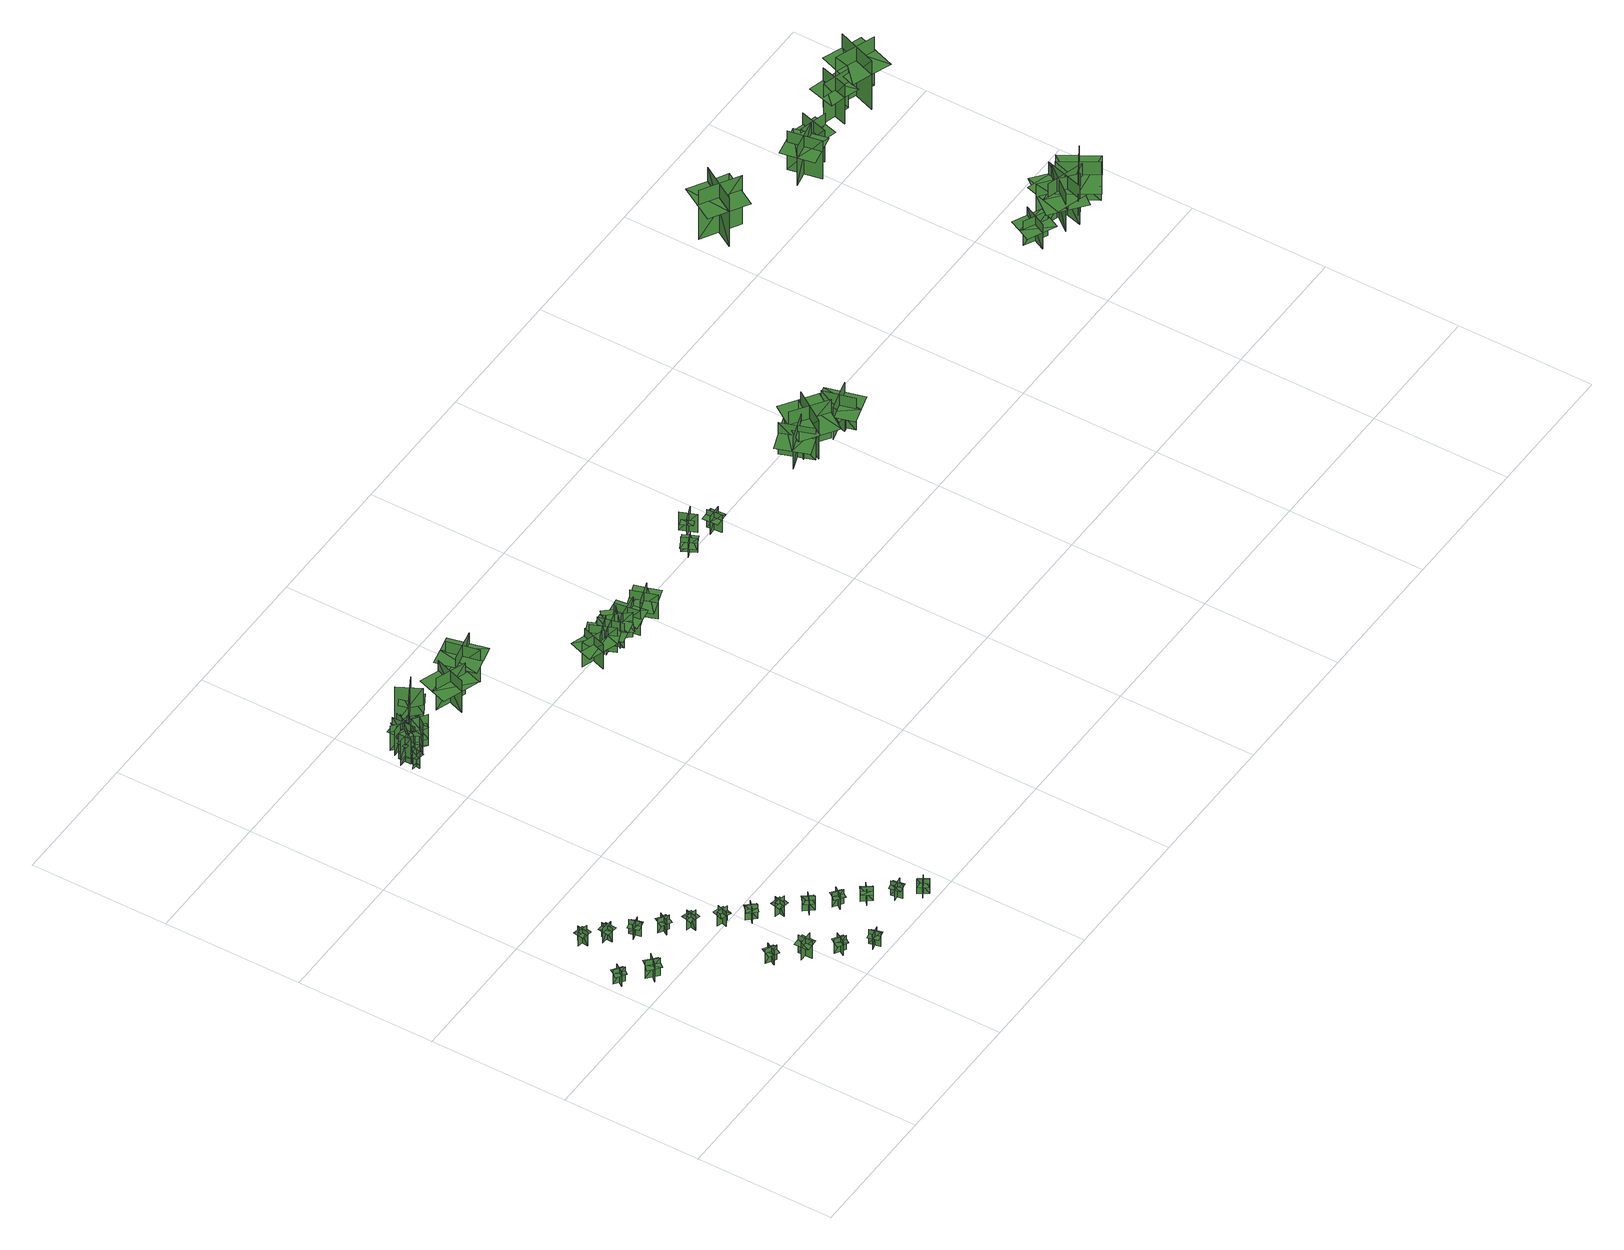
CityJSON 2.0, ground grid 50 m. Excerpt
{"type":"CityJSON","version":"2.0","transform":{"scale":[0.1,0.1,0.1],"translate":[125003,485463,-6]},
"CityObjects":{
"tree1":{"type":"SolitaryVegetationObject","geometry":[{"type":"MultiSurface","lod":"1","boundaries":[[[0,1,2]],[[0,2,3]],[[4,5,6]],[[4,6,7]],[[8,9,10]],[[8,10,11]],[[8,11,12]],[[8,12,13]]]}]},
"tree2":{"type":"SolitaryVegetationObject","geometry":[{"type":"MultiSurface","lod":"1","boundaries":[[[14,15,16]],[[14,16,17]],[[18,19,20]],[[18,20,21]],[[22,23,24]],[[22,24,25]],[[22,25,26]],[[22,26,27]]]}]},
"tree3":{"type":"SolitaryVegetationObject","geometry":[{"type":"MultiSurface","lod":"1","boundaries":[[[28,29,30]],[[28,30,31]],[[32,33,34]],[[32,34,35]],[[36,37,38]],[[36,38,39]],[[36,39,40]],[[36,40,41]]]}]},
"tree4":{"type":"SolitaryVegetationObject","geometry":[{"type":"MultiSurface","lod":"1","boundaries":[[[42,43,44]],[[42,44,45]],[[46,47,48]],[[46,48,49]],[[50,51,52]],[[50,52,53]],[[50,53,54]],[[50,54,55]]]}]},
"tree5":{"type":"SolitaryVegetationObject","geometry":[{"type":"MultiSurface","lod":"1","boundaries":[[[56,57,58]],[[56,58,59]],[[60,61,62]],[[60,62,63]],[[64,65,66]],[[64,66,67]],[[64,67,68]],[[64,68,69]]]}]},
"tree6":{"type":"SolitaryVegetationObject","geometry":[{"type":"MultiSurface","lod":"1","boundaries":[[[70,71,72]],[[70,72,73]],[[74,75,76]],[[74,76,77]],[[78,79,80]],[[78,80,81]],[[78,81,82]],[[78,82,83]]]}]},
"tree7":{"type":"SolitaryVegetationObject","geometry":[{"type":"MultiSurface","lod":"1","boundaries":[[[84,85,86]],[[84,86,87]],[[88,89,90]],[[88,90,91]],[[92,93,94]],[[92,94,95]],[[92,95,96]],[[92,96,97]]]}]},
"tree8":{"type":"SolitaryVegetationObject","geometry":[{"type":"MultiSurface","lod":"1","boundaries":[[[98,99,100]],[[98,100,101]],[[102,103,104]],[[102,104,105]],[[106,107,108]],[[106,108,109]],[[106,109,110]],[[106,110,111]]]}]},
"tree9":{"type":"SolitaryVegetationObject","geometry":[{"type":"MultiSurface","lod":"1","boundaries":[[[112,113,114]],[[112,114,115]],[[116,117,118]],[[116,118,119]],[[120,121,122]],[[120,122,123]],[[120,123,124]],[[120,124,125]]]}]},
"tree10":{"type":"SolitaryVegetationObject","geometry":[{"type":"MultiSurface","lod":"1","boundaries":[[[126,127,128]],[[126,128,129]],[[130,131,132]],[[130,132,133]],[[134,135,136]],[[134,136,137]],[[134,137,138]],[[134,138,139]]]}]},
"tree11":{"type":"SolitaryVegetationObject","geometry":[{"type":"MultiSurface","lod":"1","boundaries":[[[140,141,142]],[[140,142,143]],[[144,145,146]],[[144,146,147]],[[148,149,150]],[[148,150,151]],[[148,151,152]],[[148,152,153]]]}]},
"tree12":{"type":"SolitaryVegetationObject","geometry":[{"type":"MultiSurface","lod":"1","boundaries":[[[154,155,156]],[[154,156,157]],[[158,159,160]],[[158,160,161]],[[162,163,164]],[[162,164,165]],[[162,165,166]],[[162,166,167]]]}]},
"tree13":{"type":"SolitaryVegetationObject","geometry":[{"type":"MultiSurface","lod":"1","boundaries":[[[168,169,170]],[[168,170,171]],[[172,173,174]],[[172,174,175]],[[176,177,178]],[[176,178,179]],[[176,179,180]],[[176,180,181]]]}]},
"tree14":{"type":"SolitaryVegetationObject","geometry":[{"type":"MultiSurface","lod":"1","boundaries":[[[182,183,184]],[[182,184,185]],[[186,187,188]],[[186,188,189]],[[190,191,192]],[[190,192,193]],[[190,193,194]],[[190,194,195]]]}]},
"tree15":{"type":"SolitaryVegetationObject","geometry":[{"type":"MultiSurface","lod":"1","boundaries":[[[196,197,198]],[[196,198,199]],[[200,201,202]],[[200,202,203]],[[204,205,206]],[[204,206,207]],[[204,207,208]],[[204,208,209]]]}]},
"tree16":{"type":"SolitaryVegetationObject","geometry":[{"type":"MultiSurface","lod":"1","boundaries":[[[210,211,212]],[[210,212,213]],[[214,215,216]],[[214,216,217]],[[218,219,220]],[[218,220,221]],[[218,221,222]],[[218,222,223]]]}]},
"tree17":{"type":"SolitaryVegetationObject","geometry":[{"type":"MultiSurface","lod":"1","boundaries":[[[224,225,226]],[[224,226,227]],[[228,229,230]],[[228,230,231]],[[232,233,234]],[[232,234,235]],[[232,235,236]],[[232,236,237]]]}]},
"tree18":{"type":"SolitaryVegetationObject","geometry":[{"type":"MultiSurface","lod":"1","boundaries":[[[238,239,240]],[[238,240,241]],[[242,243,244]],[[242,244,245]],[[246,247,248]],[[246,248,249]],[[246,249,250]],[[246,250,251]]]}]},
"tree19":{"type":"SolitaryVegetationObject","geometry":[{"type":"MultiSurface","lod":"1","boundaries":[[[252,253,254]],[[252,254,255]],[[256,257,258]],[[256,258,259]],[[260,261,262]],[[260,262,263]],[[260,263,264]],[[260,264,265]]]}]},
"tree20":{"type":"SolitaryVegetationObject","geometry":[{"type":"MultiSurface","lod":"1","boundaries":[[[266,267,268]],[[266,268,269]],[[270,271,272]],[[270,272,273]],[[274,275,271]],[[274,271,270]],[[276,277,267]],[[276,267,266]],[[278,279,280]],[[278,280,281]],[[282,283,284]],[[282,284,285]]]}]},
"tree21":{"type":"SolitaryVegetationObject","geometry":[{"type":"MultiSurface","lod":"1","boundaries":[[[286,287,288]],[[286,288,289]],[[290,291,292]],[[290,292,293]],[[294,295,291]],[[294,291,290]],[[296,297,287]],[[296,287,286]],[[298,299,300]],[[298,300,301]],[[302,303,304]],[[302,304,305]]]}]},
"tree22":{"type":"SolitaryVegetationObject","geometry":[{"type":"MultiSurface","lod":"1","boundaries":[[[306,307,308]],[[306,308,309]],[[310,311,312]],[[310,312,313]],[[314,315,316]],[[314,316,317]],[[314,318,319]],[[314,319,315]]]}]},
"tree23":{"type":"SolitaryVegetationObject","geometry":[{"type":"MultiSurface","lod":"1","boundaries":[[[320,321,322]],[[320,322,323]],[[324,325,326]],[[324,326,327]],[[328,329,330]],[[328,330,331]],[[328,332,333]],[[328,333,329]]]}]},
"tree24":{"type":"SolitaryVegetationObject","geometry":[{"type":"MultiSurface","lod":"1","boundaries":[[[334,335,336]],[[334,336,337]],[[338,339,340]],[[338,340,341]],[[342,343,339]],[[342,339,338]],[[344,345,335]],[[344,335,334]],[[346,347,348]],[[346,348,349]],[[350,351,352]],[[350,352,353]]]}]},
"tree25":{"type":"SolitaryVegetationObject","geometry":[{"type":"MultiSurface","lod":"1","boundaries":[[[354,355,356]],[[354,356,357]],[[358,359,360]],[[358,360,361]],[[362,363,364]],[[362,364,365]],[[362,366,367]],[[362,367,363]]]}]},
"tree26":{"type":"SolitaryVegetationObject","geometry":[{"type":"MultiSurface","lod":"1","boundaries":[[[368,369,370]],[[368,370,371]],[[372,373,374]],[[372,374,375]],[[376,377,373]],[[376,373,372]],[[378,379,369]],[[378,369,368]],[[380,381,382]],[[380,382,383]],[[384,385,386]],[[384,386,387]]]}]},
"tree27":{"type":"SolitaryVegetationObject","geometry":[{"type":"MultiSurface","lod":"1","boundaries":[[[388,389,390]],[[388,390,391]],[[392,393,394]],[[392,394,395]],[[396,397,398]],[[396,398,399]],[[396,399,400]],[[396,400,401]]]}]},
"tree28":{"type":"SolitaryVegetationObject","geometry":[{"type":"MultiSurface","lod":"1","boundaries":[[[402,403,404]],[[402,404,405]],[[406,407,408]],[[406,408,409]],[[410,411,412]],[[410,412,413]],[[410,413,414]],[[410,414,415]]]}]},
"tree29":{"type":"SolitaryVegetationObject","geometry":[{"type":"MultiSurface","lod":"1","boundaries":[[[416,417,418]],[[416,418,419]],[[420,421,422]],[[420,422,423]],[[424,425,426]],[[424,426,427]],[[424,427,428]],[[424,428,429]]]}]},
"tree30":{"type":"SolitaryVegetationObject","geometry":[{"type":"MultiSurface","lod":"1","boundaries":[[[430,431,432]],[[430,432,433]],[[434,435,436]],[[434,436,437]],[[438,439,440]],[[438,440,441]],[[438,441,442]],[[438,442,443]]]}]},
"tree31":{"type":"SolitaryVegetationObject","geometry":[{"type":"MultiSurface","lod":"1","boundaries":[[[444,445,446]],[[444,446,447]],[[448,449,450]],[[448,450,451]],[[452,453,454]],[[452,454,455]],[[452,455,456]],[[452,456,457]]]}]},
"tree32":{"type":"SolitaryVegetationObject","geometry":[{"type":"MultiSurface","lod":"1","boundaries":[[[458,459,460]],[[458,460,461]],[[462,463,464]],[[462,464,465]],[[466,467,468]],[[466,468,469]],[[466,469,470]],[[466,470,471]]]}]},
"tree33":{"type":"SolitaryVegetationObject","geometry":[{"type":"MultiSurface","lod":"1","boundaries":[[[472,473,474]],[[472,474,475]],[[476,477,478]],[[476,478,479]],[[480,481,482]],[[480,482,483]],[[480,483,484]],[[480,484,485]]]}]},
"tree34":{"type":"SolitaryVegetationObject","geometry":[{"type":"MultiSurface","lod":"1","boundaries":[[[486,487,488]],[[486,488,489]],[[490,491,492]],[[490,492,493]],[[494,495,496]],[[494,496,497]],[[494,497,498]],[[494,498,499]]]}]},
"tree35":{"type":"SolitaryVegetationObject","geometry":[{"type":"MultiSurface","lod":"1","boundaries":[[[500,501,502]],[[500,502,503]],[[504,505,506]],[[504,506,507]],[[508,509,510]],[[508,510,511]],[[508,511,512]],[[508,512,513]]]}]},
"tree36":{"type":"SolitaryVegetationObject","geometry":[{"type":"MultiSurface","lod":"1","boundaries":[[[514,515,516]],[[514,516,517]],[[518,519,520]],[[518,520,521]],[[522,523,524]],[[522,524,525]],[[522,525,526]],[[522,526,527]]]}]},
"tree37":{"type":"SolitaryVegetationObject","geometry":[{"type":"MultiSurface","lod":"1","boundaries":[[[528,529,530]],[[528,530,531]],[[532,533,534]],[[532,534,535]],[[536,537,538]],[[536,538,539]],[[536,539,540]],[[536,540,541]]]}]},
"tree38":{"type":"SolitaryVegetationObject","geometry":[{"type":"MultiSurface","lod":"1","boundaries":[[[542,543,544]],[[542,544,545]],[[546,547,548]],[[546,548,549]],[[550,551,552]],[[550,552,553]],[[550,553,554]],[[550,554,555]]]}]},
"tree39":{"type":"SolitaryVegetationObject","geometry":[{"type":"MultiSurface","lod":"1","boundaries":[[[556,557,558]],[[556,558,559]],[[560,561,562]],[[560,562,563]],[[564,565,566]],[[564,566,567]],[[564,567,568]],[[564,568,569]]]}]},
"tree40":{"type":"SolitaryVegetationObject","geometry":[{"type":"MultiSurface","lod":"1","boundaries":[[[570,571,572]],[[570,572,573]],[[574,575,576]],[[574,576,577]],[[578,579,580]],[[578,580,581]],[[578,581,582]],[[578,582,583]]]}]},
"tree41":{"type":"SolitaryVegetationObject","geometry":[{"type":"MultiSurface","lod":"1","boundaries":[[[584,585,586]],[[584,586,587]],[[588,589,590]],[[588,590,591]],[[592,593,594]],[[592,594,595]],[[592,595,596]],[[592,596,597]]]}]},
"tree42":{"type":"SolitaryVegetationObject","geometry":[{"type":"MultiSurface","lod":"1","boundaries":[[[598,599,600]],[[598,600,601]],[[602,603,604]],[[602,604,605]],[[606,607,608]],[[606,608,609]],[[606,609,610]],[[606,610,611]]]}]},
"tree43":{"type":"SolitaryVegetationObject","geometry":[{"type":"MultiSurface","lod":"1","boundaries":[[[612,613,614]],[[612,614,615]],[[616,617,618]],[[616,618,619]],[[620,621,622]],[[620,622,623]],[[620,623,624]],[[620,624,625]]]}]},
"tree44":{"type":"SolitaryVegetationObject","geometry":[{"type":"MultiSurface","lod":"1","boundaries":[[[626,627,628]],[[626,628,629]],[[630,631,632]],[[630,632,633]],[[634,635,636]],[[634,636,637]],[[634,637,638]],[[634,638,639]]]}]},
"tree45":{"type":"SolitaryVegetationObject","geometry":[{"type":"MultiSurface","lod":"1","boundaries":[[[640,641,642]],[[640,642,643]],[[644,645,646]],[[644,646,647]],[[648,649,650]],[[648,650,651]],[[648,651,652]],[[648,652,653]]]}]},
"tree46":{"type":"SolitaryVegetationObject","geometry":[{"type":"MultiSurface","lod":"1","boundaries":[[[654,655,656]],[[654,656,657]],[[658,659,660]],[[658,660,661]],[[662,663,664]],[[662,664,665]],[[662,665,666]],[[662,666,667]]]}]},
"tree47":{"type":"SolitaryVegetationObject","geometry":[{"type":"MultiSurface","lod":"1","boundaries":[[[668,669,670]],[[668,670,671]],[[672,673,674]],[[672,674,675]],[[676,677,678]],[[676,678,679]],[[676,679,680]],[[676,680,681]]]}]},
"tree48":{"type":"SolitaryVegetationObject","geometry":[{"type":"MultiSurface","lod":"1","boundaries":[[[682,683,684]],[[682,684,685]],[[686,687,688]],[[686,688,689]],[[690,691,692]],[[690,692,693]],[[690,693,694]],[[690,694,695]]]}]},
"tree49":{"type":"SolitaryVegetationObject","geometry":[{"type":"MultiSurface","lod":"1","boundaries":[[[696,697,698]],[[696,698,699]],[[700,701,702]],[[700,702,703]],[[704,705,706]],[[704,706,707]],[[704,707,708]],[[704,708,709]]]}]},
"tree50":{"type":"SolitaryVegetationObject","geometry":[{"type":"MultiSurface","lod":"1","boundaries":[[[710,711,712]],[[710,712,713]],[[714,715,716]],[[714,716,717]],[[718,719,720]],[[718,720,721]],[[718,719,722]],[[718,722,723]]]}]},
"tree51":{"type":"SolitaryVegetationObject","geometry":[{"type":"MultiSurface","lod":"1","boundaries":[[[724,725,726]],[[724,726,727]],[[728,729,730]],[[728,730,731]],[[732,733,734]],[[732,734,735]],[[732,735,736]],[[732,736,737]]]}]},
"tree52":{"type":"SolitaryVegetationObject","geometry":[{"type":"MultiSurface","lod":"1","boundaries":[[[738,739,740]],[[738,740,741]],[[742,743,744]],[[742,744,745]],[[746,747,748]],[[746,748,749]],[[746,750,751]],[[746,751,747]]]}]},
"tree53":{"type":"SolitaryVegetationObject","geometry":[{"type":"MultiSurface","lod":"1","boundaries":[[[752,753,754]],[[752,754,755]],[[756,757,758]],[[756,758,759]],[[760,761,762]],[[760,762,763]],[[760,763,764]],[[760,764,765]]]}]}
},
"vertices":[
[42,649,25],[18,615,25],[18,615,87],[42,649,87],[13,644,25],[46,620,25],[46,620,87],[13,644,87],[13,644,71],[1,628,71],[35,604,71],[46,620,71],[58,636,71],[24,660,71],
[124,574,27],[90,536,27],[90,536,105],[124,574,105],[87,571,27],[125,538,27],[125,538,105],[87,571,105],[87,571,84],[70,553,84],[109,519,84],[125,538,84],[141,556,84],[103,590,84],
[116,805,25],[123,846,25],[123,846,87],[116,805,87],[140,823,25],[100,830,25],[100,830,87],[140,823,87],[140,823,71],[143,843,71],[103,849,71],[100,830,71],[97,810,71],[137,804,71],
[154,772,26],[195,768,26],[195,768,88],[154,772,88],[173,749,26],[177,790,26],[177,790,88],[173,749,88],[173,749,72],[193,747,72],[197,788,72],[177,790,72],[158,792,72],[154,751,72],
[234,725,25],[245,686,25],[245,686,87],[234,725,87],[220,699,25],[259,710,25],[259,710,87],[220,699,87],[220,699,70],[225,680,70],[265,691,70],[259,710,70],[254,729,70],[214,718,70],
[355,290,20],[391,270,20],[391,270,82],[355,290,82],[364,262,20],[384,298,20],[384,298,82],[364,262,82],[364,262,66],[381,252,66],[401,288,66],[384,298,66],[366,307,66],[346,271,66],
[285,649,25],[320,629,25],[320,629,87],[285,649,87],[293,621,25],[313,656,25],[313,656,87],[293,621,87],[293,621,71],[310,611,71],[330,647,71],[313,656,71],[296,666,71],[276,630,71],
[479,202,22],[428,200,22],[428,200,99],[479,202,99],[452,227,22],[453,176,22],[453,176,99],[452,227,99],[452,227,79],[427,227,79],[428,175,79],[453,176,79],[477,177,79],[476,228,79],
[361,555,24],[371,595,24],[371,595,86],[361,555,86],[386,571,24],[347,580,24],[347,580,86],[386,571,86],[386,571,70],[391,590,70],[351,600,70],[347,580,70],[342,561,70],[382,552,70],
[542,137,19],[520,102,19],[520,102,81],[542,137,81],[513,130,19],[548,108,19],[548,108,81],[513,130,81],[513,130,65],[503,113,65],[537,92,65],[548,108,65],[558,125,65],[524,147,65],
[455,495,23],[416,508,23],[416,508,85],[455,495,85],[442,522,23],[429,483,23],[429,483,85],[442,522,85],[442,522,69],[423,528,69],[410,489,69],[429,483,69],[447,476,69],[460,515,69],
[605,60,24],[615,20,24],[615,20,86],[605,60,86],[590,34,24],[629,44,24],[629,44,86],[590,34,86],[590,34,69],[595,15,69],[634,25,69],[629,44,69],[624,63,69],[585,53,69],
[484,420,23],[515,448,23],[515,448,85],[484,420,85],[514,419,23],[487,449,23],[487,449,85],[514,419,85],[514,419,69],[529,432,69],[501,463,69],[487,449,69],[472,436,69],[500,406,69],
[564,350,26],[572,390,26],[572,390,87],[564,350,87],[588,367,26],[548,375,26],[548,375,87],[588,367,87],[588,367,71],[592,386,71],[552,394,71],[548,375,71],[544,355,71],[584,348,71],
[644,286,23],[618,318,23],[618,318,85],[644,286,85],[647,316,23],[615,290,23],[615,290,85],[647,316,85],[647,316,69],[634,331,69],[602,305,69],[615,290,69],[627,275,69],[659,301,69],
[712,252,25],[687,219,25],[687,219,87],[712,252,87],[683,247,25],[715,223,25],[715,223,87],[683,247,87],[683,247,71],[671,232,71],[703,207,71],[715,223,71],[727,238,71],[695,263,71],
[747,157,25],[779,181,25],[779,181,87],[747,157,87],[776,152,25],[752,185,25],[752,185,87],[776,152,87],[776,152,70],[792,164,70],[768,197,70],[752,185,70],[736,173,70],[760,141,70],
[855,102,24],[814,95,24],[814,95,86],[855,102,86],[830,119,24],[837,79,24],[837,79,86],[830,119,86],[830,119,70],[811,116,70],[818,75,70],[837,79,70],[857,82,70],[849,123,70],
[901,18,24],[880,53,24],[880,53,86],[901,18,86],[908,47,24],[873,26,24],[873,26,86],[908,47,86],[908,47,70],[898,64,70],[863,43,70],[873,26,70],[884,9,70],[919,30,70],
[526,1696,49],[494,1701,49],[494,1702,109],[526,1697,109],[512,1716,49],[507,1684,49],[507,1684,109],[512,1716,109],[512,1716,33],[507,1684,33],[526,1697,33],[494,1702,33],[526,1697,78],[494,1702,78],[492,1685,84],[524,1680,84],[498,1701,88],[522,1697,88],[524,1709,91],[500,1713,91],
[512,1766,55],[511,1721,55],[510,1721,140],[511,1766,140],[487,1743,55],[532,1741,55],[532,1742,140],[487,1743,140],[487,1743,32],[532,1742,32],[511,1766,32],[510,1721,32],[511,1766,96],[510,1721,96],[533,1720,104],[535,1765,104],[510,1727,110],[511,1761,110],[494,1761,114],[493,1727,114],
[510,1780,39],[593,1782,39],[593,1782,149],[510,1780,149],[558,1735,39],[556,1818,39],[556,1818,149],[558,1735,149],[517,1780,120],[593,1782,120],[592,1815,120],[517,1813,120],[518,1748,120],[594,1750,120],
[586,1809,38],[531,1747,38],[531,1747,147],[586,1809,147],[521,1805,38],[583,1750,38],[583,1750,147],[521,1805,147],[581,1804,119],[531,1747,119],[556,1726,119],[606,1782,119],[557,1826,119],[507,1769,119],
[563,1708,65],[596,1756,65],[597,1755,175],[563,1708,175],[606,1716,66],[558,1749,66],[558,1749,175],[606,1715,175],[606,1715,37],[558,1749,37],[563,1708,37],[597,1755,37],[563,1708,119],[596,1756,119],[572,1773,129],[539,1725,129],[592,1749,136],[567,1713,136],[585,1700,142],[610,1736,142],
[608,1757,38],[530,1785,38],[530,1785,148],[608,1757,148],[579,1816,38],[552,1738,38],[552,1738,148],[579,1816,148],[601,1760,119],[530,1785,119],[519,1754,119],[590,1729,119],[612,1790,119],[541,1816,119],
[646,1806,89],[567,1762,89],[567,1763,259],[646,1807,259],[581,1825,89],[625,1746,89],[625,1746,259],[581,1825,259],[581,1825,44],[625,1746,44],[646,1807,44],[567,1763,44],[646,1807,172],[567,1763,172],[589,1722,188],[668,1766,188],[578,1769,199],[637,1802,199],[620,1832,208],[561,1799,208],
[789,1705,39],[789,1705,178],[829,1819,178],[829,1819,39],[755,1779,39],[755,1779,178],[865,1741,178],[865,1741,39],[738,1785,133],[718,1728,133],[855,1681,133],[874,1737,133],[894,1794,133],[758,1842,133],
[864,1775,43],[864,1775,183],[982,1801,183],[982,1801,43],[909,1842,43],[909,1842,183],[935,1729,183],[935,1729,43],[905,1860,138],[847,1847,138],[878,1706,138],[937,1719,138],[996,1732,138],[964,1873,138],
[1257,1541,5],[1257,1541,113],[1227,1453,113],[1227,1453,5],[1284,1484,5],[1284,1484,113],[1198,1513,113],[1198,1513,5],[1297,1480,78],[1312,1524,78],[1206,1560,78],[1191,1516,78],[1176,1471,78],[1282,1435,78],
[1254,1480,5],[1254,1480,113],[1340,1515,113],[1340,1515,5],[1279,1538,5],[1279,1538,113],[1314,1454,113],[1314,1454,5],[1274,1550,78],[1231,1533,78],[1273,1429,78],[1317,1447,78],[1360,1464,78],[1317,1568,78],
[1378,1500,5],[1378,1500,113],[1286,1479,113],[1286,1479,5],[1343,1447,5],[1343,1447,113],[1323,1535,113],[1323,1535,5],[1346,1434,78],[1392,1444,78],[1367,1554,78],[1321,1543,78],[1275,1533,78],[1300,1423,78],
[1338,1522,5],[1338,1522,113],[1400,1452,113],[1400,1452,5],[1401,1517,5],[1401,1517,113],[1334,1457,113],[1334,1457,5],[1411,1527,78],[1380,1561,78],[1296,1486,78],[1328,1452,78],[1359,1417,78],[1442,1492,78],
[1367,1474,5],[1367,1474,113],[1460,1488,113],[1460,1488,5],[1406,1524,5],[1406,1524,113],[1419,1435,113],[1419,1435,5],[1404,1538,78],[1358,1531,78],[1374,1420,78],[1420,1427,78],[1466,1434,78],[1450,1545,78],
[1482,1515,5],[1482,1515,113],[1512,1426,113],[1512,1426,5],[1538,1486,5],[1538,1486,113],[1453,1457,113],[1453,1457,5],[1551,1490,78],[1537,1535,78],[1430,1499,78],[1445,1454,78],[1460,1410,78],[1566,1446,78],
[1802,1526,16],[1802,1526,78],[1826,1478,78],[1826,1478,16],[1836,1513,16],[1836,1513,78],[1790,1490,78],[1790,1490,16],[1844,1517,58],[1832,1541,58],[1774,1512,58],[1786,1488,58],[1798,1464,58],[1855,1493,58],
[1918,1564,19],[1861,1541,19],[1861,1541,100],[1918,1564,100],[1877,1581,19],[1900,1524,19],[1900,1524,100],[1877,1581,100],[1880,1574,70],[1856,1565,70],[1873,1524,70],[1896,1534,70],[1920,1543,70],[1904,1584,70],
[1942,1517,14],[1946,1462,14],[1946,1462,91],[1942,1517,91],[1918,1490,14],[1973,1493,14],[1973,1493,91],[1918,1490,91],[1918,1490,69],[1919,1462,69],[1975,1466,69],[1973,1493,69],[1971,1521,69],[1916,1517,69],
[2382,1388,17],[2382,1388,156],[2342,1502,156],[2342,1502,17],[2309,1425,17],[2309,1425,156],[2419,1463,156],[2419,1463,17],[2292,1419,111],[2312,1362,111],[2449,1410,111],[2429,1467,111],[2409,1524,111],[2272,1476,111],
[2402,1472,18],[2402,1472,96],[2362,1419,96],[2362,1419,18],[2407,1427,18],[2407,1427,96],[2356,1466,96],[2356,1466,18],[2415,1421,70],[2436,1447,70],[2372,1496,70],[2352,1469,70],[2331,1443,70],[2395,1394,70],
[2372,1483,17],[2372,1483,187],[2494,1400,187],[2494,1400,17],[2470,1499,17],[2470,1499,187],[2390,1382,187],[2390,1382,17],[2482,1517,132],[2421,1559,132],[2322,1413,132],[2383,1371,132],[2444,1330,132],[2543,1476,132],
[2499,1430,23],[2499,1440,23],[2499,1440,14],[2499,1430,14],[2495,1430,19],[2495,1440,19],[2504,1440,19],[2504,1430,19],[2494,1437,19],[2494,1437,23],[2504,1437,23],[2504,1437,19],[2504,1437,14],[2494,1437,14],
[2580,1405,12],[2523,1419,12],[2523,1419,94],[2580,1405,94],[2560,1439,12],[2545,1381,12],[2545,1381,94],[2560,1439,94],[2560,1439,71],[2531,1446,71],[2517,1389,71],[2545,1381,71],[2574,1374,71],[2589,1431,71],
[2613,1426,11],[2613,1426,151],[2497,1394,151],[2497,1394,11],[2571,1356,11],[2571,1356,151],[2541,1468,151],[2541,1468,11],[2576,1339,106],[2634,1355,106],[2596,1494,106],[2538,1478,106],[2480,1463,106],[2518,1323,106],
[2528,1414,12],[2587,1409,12],[2587,1409,94],[2528,1414,94],[2553,1384,12],[2558,1443,12],[2558,1443,94],[2553,1384,94],[2553,1384,71],[2583,1382,71],[2588,1440,71],[2558,1443,71],[2529,1445,71],[2524,1387,71],
[2997,2218,57],[3130,2138,57],[3130,2138,272],[2997,2218,272],[3021,2118,57],[3101,2250,57],[3101,2250,272],[3021,2118,272],[3021,2118,212],[3088,2078,212],[3167,2211,212],[3101,2250,212],[3034,2290,212],[2955,2157,212],
[3583,1298,13],[3583,1298,121],[3624,1382,121],[3624,1382,13],[3563,1358,13],[3563,1358,121],[3644,1318,121],[3644,1318,13],[3551,1364,86],[3530,1322,86],[3631,1273,86],[3652,1315,86],[3672,1357,86],[3572,1406,86],
[3414,2150,61],[3437,2031,61],[3437,2031,230],[3414,2150,230],[3368,2083,61],[3487,2106,61],[3487,2106,230],[3368,2083,230],[3368,2083,183],[3380,2023,183],[3499,2047,183],[3487,2106,183],[3476,2166,183],[3356,2143,183],
[3789,1288,13],[3789,1288,183],[3674,1379,183],[3674,1379,13],[3690,1278,13],[3690,1278,183],[3778,1389,183],[3778,1389,13],[3677,1261,128],[3734,1215,128],[3844,1353,128],[3786,1399,128],[3729,1445,128],[3619,1307,128],
[3739,1258,14],[3739,1258,185],[3780,1399,185],[3780,1399,14],[3693,1346,14],[3693,1346,185],[3829,1306,185],[3829,1306,14],[3672,1352,129],[3651,1282,129],[3820,1232,129],[3841,1302,129],[3862,1373,129],[3693,1423,129],
[3572,2108,58],[3470,2135,58],[3470,2135,199],[3572,2108,199],[3536,2170,58],[3508,2068,58],[3508,2068,199],[3536,2170,199],[3573,2111,152],[3471,2138,152],[3457,2087,152],[3559,2060,152],[3482,2180,152],[3584,2152,152],
[3868,1258,15],[3868,1258,185],[3791,1383,185],[3791,1383,15],[3772,1283,15],[3772,1283,185],[3893,1357,185],[3893,1357,15],[3753,1272,130],[3792,1209,130],[3942,1301,130],[3904,1364,130],[3865,1427,130],[3715,1334,130],
[3748,2132,68],[3647,2161,68],[3647,2161,241],[3748,2132,241],[3709,2202,68],[3680,2102,68],[3680,2102,241],[3709,2202,241],[3709,2202,185],[3680,2102,185],[3735,2086,185],[3764,2186,185],[3654,2218,185],[3625,2117,185],
[3877,2117,69],[3731,2170,69],[3731,2170,284],[3877,2117,284],[3833,2210,69],[3780,2065,69],[3780,2065,284],[3833,2210,284],[3833,2210,224],[3761,2237,224],[3708,2091,224],[3780,2065,224],[3853,2038,224],[3906,2184,224]
]}
